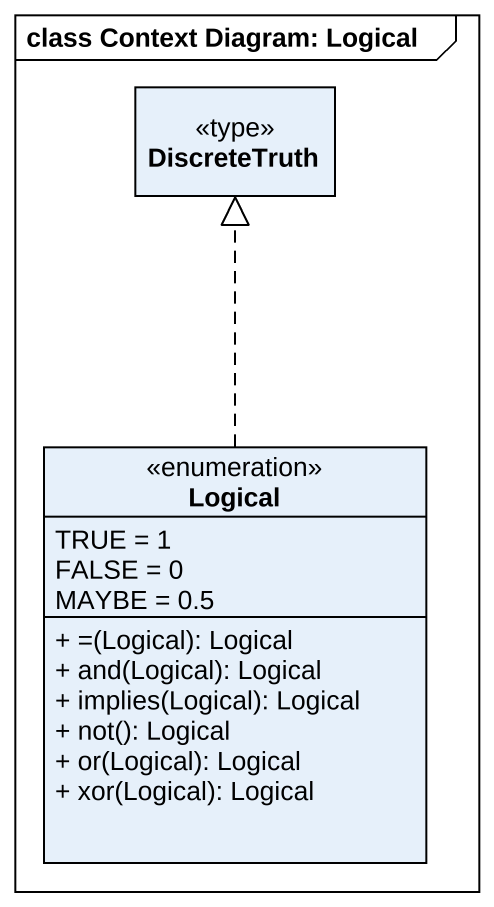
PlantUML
@startuml
mainframe class Context Diagram: Logical
hide circle
hide empty members
skinparam classAttributeIconSize 0
class DiscreteTruth <<type>>
enum Logical {
  TRUE = 1
  FALSE = 0
  MAYBE = 0.5
  + =(Logical): Logical
  + and(Logical): Logical
  + implies(Logical): Logical
  + not(): Logical
  + or(Logical): Logical
  + xor(Logical): Logical
}
Logical .up.|> DiscreteTruth
@enduml
